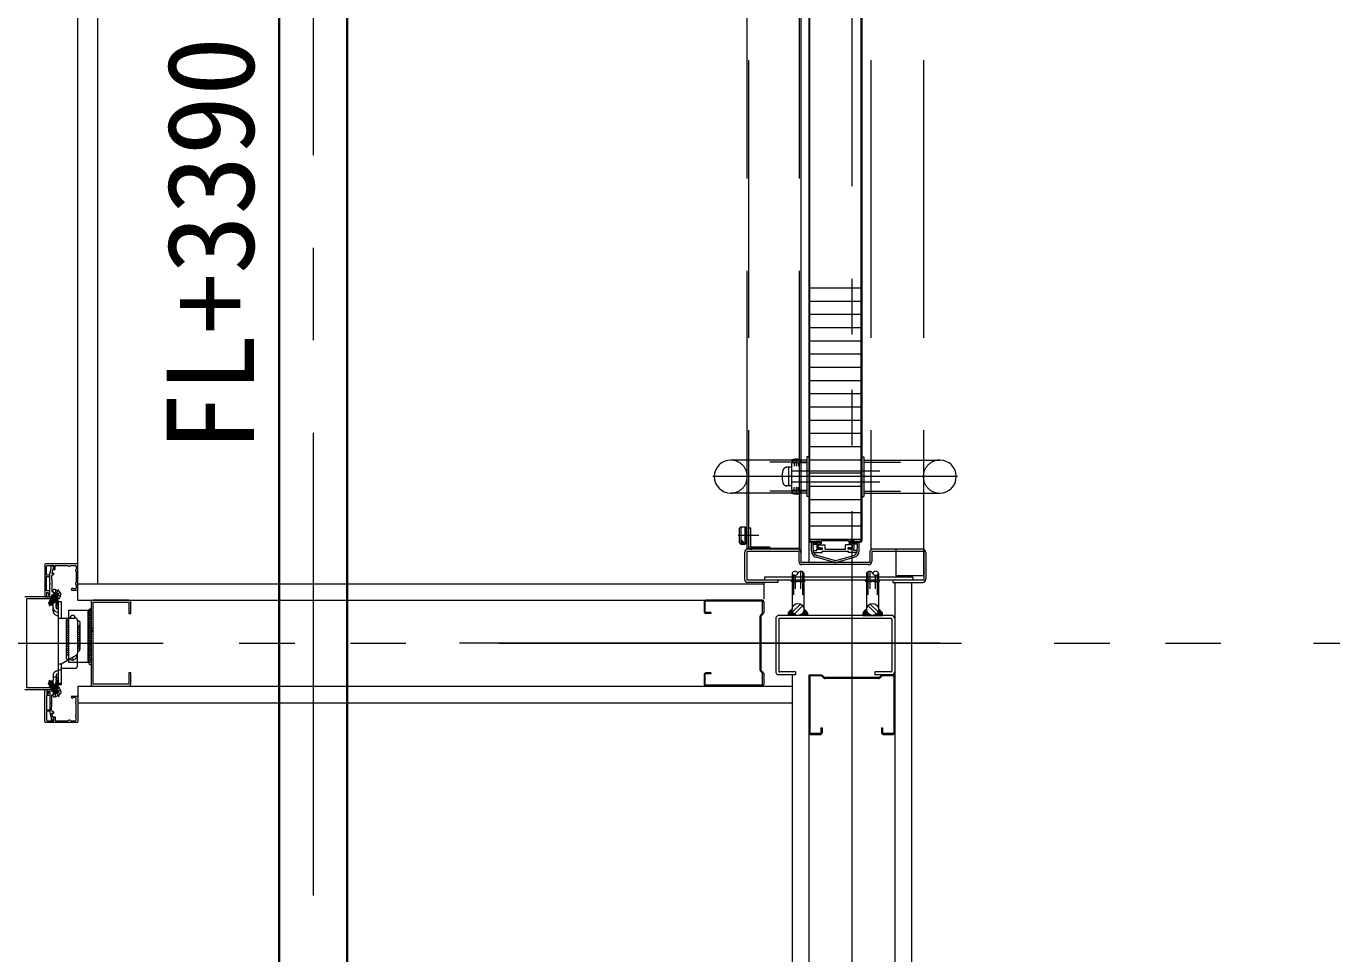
# Model space of a CAD drawing. Units: millimetres at full size. Extents: x -22551 to 92397, y -19340 to 14894.
# Drawn here: x -15263 to -14276, y -921 to -219 of the extents above; entities that cross this region are included whole.
import ezdxf
from ezdxf.enums import TextEntityAlignment as Align

# ---------------------------------------------------------------- set-up
doc = ezdxf.new("R2010")
doc.units = ezdxf.units.MM
doc.header["$LTSCALE"] = 70
for name, pattern in [('CHAIN1', [8, 5, -1, 1, -1]), ('DASHED3', [4, 3, -1]), ('DOUBLE_CHAIN1', [8.8, 5, -1, 0.6, -0.6, 0.6, -1])]:
    doc.linetypes.add(name, pattern=pattern)
doc.layers.add('2-0_通芯', color=7, linetype='Continuous', lineweight=15)
doc.layers.add('7-C_配管－ドレン５：耐火二層管', color=2, linetype='Continuous', lineweight=30)
doc.styles.add('ＭＳ ゴシック', font='')
doc.styles.get('ＭＳ ゴシック').set_extended_font_data('MS Gothic')

# ---------------------------------------------------------------- blocks, each defined once
blk = doc.blocks.new('グループ部品-125')
at = {"layer": '2-0_通芯', "linetype": 'DOUBLE_CHAIN1'}
for p, q in [((-14638.39, 8017.87), (-14638.39, -7111.67)), ((-19833.39, -685.7), (-14195.09, -685.7))]:
    blk.add_line(p, q, dxfattribs=at)
at = {"layer": '2-0_通芯'}
for p, q in [((-15223.39, -626.2), (-15223.39, 355.3)), ((-15208.39, -640.7), (-15208.39, 340.3)), ((-14670.29, 339.3), (-14670.29, -608.7)), ((-14631.49, 339.3), (-14631.49, -608.7)), ((-14630.89, 339), (-14630.89, -608.4)), ((-14670.89, 321.7), (-14670.89, -624.7)), ((-14676.89, 315.3), (-14676.89, -624.7)), ((-14670.89, -408.33), (-14670.89, -608.4)), ((-14631.49, -417.2), (-14670.29, -417.2)), ((-14631.49, -427.2), (-14670.29, -427.2)), ((-14631.49, -437.2), (-14670.29, -437.2)), ((-14631.49, -447.2), (-14670.29, -447.2)), ((-14631.49, -457.2), (-14670.29, -457.2)), ((-14631.49, -467.2), (-14670.29, -467.2)), ((-14631.49, -477.2), (-14670.29, -477.2)), ((-14631.49, -487.2), (-14670.29, -487.2)), ((-14631.49, -497.2), (-14670.29, -497.2)), ((-14631.49, -507.2), (-14670.29, -507.2)), ((-14631.49, -517.2), (-14670.29, -517.2)), ((-14631.49, -527.2), (-14670.29, -527.2)), ((-14631.49, -537.2), (-14670.29, -537.2)), ((-14672.39, -547.2), (-14729.89, -547.2)), ((-14672.39, -544.7), (-14672.39, -574.7)), ((-14670.89, -544.7), (-14672.39, -544.7)), ((-14631.49, -547.2), (-14670.29, -547.2)), ((-14630.89, -544.7), (-14629.39, -544.7)), ((-14630.89, -544.7), (-14630.89, -574.7)), ((-14629.39, -544.7), (-14629.39, -574.7)), ((-14629.39, -547.2), (-14571.89, -547.2)), ((-14558.39, -559.7), (-14743.39, -559.7)), ((-14672.39, -572.2), (-14729.89, -572.2)), ((-14631.49, -567.2), (-14670.29, -567.2)), ((-14629.39, -572.2), (-14571.89, -572.2)), ((-14670.89, -574.7), (-14672.39, -574.7)), ((-14631.49, -577.2), (-14670.29, -577.2)), ((-14630.89, -574.7), (-14629.39, -574.7)), ((-14631.49, -587.2), (-14670.29, -587.2)), ((-14638.39, -585.98), (-14638.39, -779.08)), ((-14631.49, -597.2), (-14670.29, -597.2)), ((-14631.49, -607.2), (-14670.29, -607.2)), ((-14663.39, -608.7), (-14670.29, -608.7)), ((-14670.14, -608.2), (-14670.14, -607.7)), ((-14663.39, -609.3), (-14669.99, -609.3)), ((-14668.89, -609.7), (-14664.89, -609.7)), ((-14668.89, -615.92), (-14668.89, -609.7)), ((-14667.69, -610.9), (-14664.89, -610.9)), ((-14667.69, -613.7), (-14667.69, -610.9)), ((-14664.89, -610.9), (-14664.89, -609.7)), ((-14664.89, -611.05), (-14664.89, -614.2)), ((-14664.05, -610.06), (-14662.39, -609.7)), ((-14663.89, -611.05), (-14661.78, -610.59)), ((-14663.64, -613), (-14663.64, -611.7)), ((-14663.39, -609.3), (-14663.39, -608.7)), ((-14663.14, -611.2), (-14658.64, -611.2)), ((-14662.39, -609.7), (-14662.39, -608.2)), ((-14661.39, -610.1), (-14661.39, -608.2)), ((-14640.39, -608.2), (-14661.39, -608.2)), ((-14658.64, -614.7), (-14658.64, -611.2)), ((-14643.14, -614.7), (-14643.14, -611.2)), ((-14638.64, -611.2), (-14643.14, -611.2)), ((-14640.39, -610.1), (-14640.39, -608.2)), ((-14637.89, -611.05), (-14640, -610.59)), ((-14636.64, -608.2), (-14639.39, -608.2)), ((-14639.39, -609.7), (-14639.39, -608.2)), ((-14637.73, -610.06), (-14639.39, -609.7)), ((-14638.39, -609.3), (-14638.39, -608.7)), ((-14631.49, -608.7), (-14638.39, -608.7)), ((-14631.79, -609.3), (-14638.39, -609.3)), ((-14638.14, -613), (-14638.14, -611.7)), ((-14632.89, -609.7), (-14636.89, -609.7)), ((-14636.89, -610.9), (-14636.89, -609.7)), ((-14634.09, -610.9), (-14636.89, -610.9)), ((-14636.89, -611.05), (-14636.89, -614.2)), ((-14636.64, -608.7), (-14636.64, -608.2)), ((-14634.09, -613.7), (-14634.09, -610.9)), ((-14632.89, -615.92), (-14632.89, -609.7)), ((-14631.64, -608.2), (-14631.64, -607.7)), ((-14719.39, -617.1), (-14719.39, -637.3)), ((-14678.49, -616.3), (-14717.79, -616.3)), ((-14717.79, -616.3), (-14717.79, -638.1)), ((-14679.29, -614.7), (-14716.99, -614.7)), ((-14678.49, -616.3), (-14678.49, -623.9)), ((-14676.89, -617.1), (-14676.89, -624.7)), ((-14667.39, -615.7), (-14664.89, -615.7)), ((-14667.39, -617.2), (-14660.89, -617.2)), ((-14651.43, -624.63), (-14665.25, -620.73)), ((-14664.89, -614.7), (-14660.64, -614.7)), ((-14664.89, -615.7), (-14664.89, -614.7)), ((-14651.43, -623.07), (-14664.84, -619.28)), ((-14664.39, -614.7), (-14662.89, -614.2)), ((-14663.14, -613.5), (-14660.64, -613.5)), ((-14660.89, -617.2), (-14660.89, -616.2)), ((-14660.89, -616.2), (-14640.89, -616.2)), ((-14660.64, -614.7), (-14660.64, -613.5)), ((-14658.64, -614.7), (-14643.14, -614.7)), ((-14650.35, -623.07), (-14636.94, -619.28)), ((-14650.35, -624.63), (-14636.53, -620.73)), ((-14641.14, -614.7), (-14641.14, -613.5)), ((-14638.64, -613.5), (-14641.14, -613.5)), ((-14640.89, -617.2), (-14640.89, -616.2)), ((-14634.39, -617.2), (-14640.89, -617.2)), ((-14634.39, -615.7), (-14636.89, -615.7)), ((-14605.19, -614.7), (-14623.89, -614.7)), ((-14623.29, -616.3), (-14623.29, -623.9)), ((-14583.99, -616.3), (-14623.29, -616.3)), ((-14584.79, -614.7), (-14622.49, -614.7)), ((-14583.99, -616.3), (-14583.99, -638.1)), ((-14582.39, -617.1), (-14582.39, -637.3)), ((-15223.39, -653.2), (-15223.39, -626.2)), ((-14677.09, -631.31), (-14677.09, -644.55)), ((-14625.69, -626.3), (-14676.09, -626.3)), ((-14675.59, -631.65), (-14675.59, -649.21)), ((-14626.19, -631.65), (-14626.19, -649.21)), ((-14624.69, -631.31), (-14624.69, -644.55)), ((-15223.39, -640.7), (-14704.99, -640.7)), ((-14694.39, -638.1), (-14717.79, -638.1)), ((-14694.39, -639.7), (-14716.99, -639.7)), ((-14704.99, -639.7), (-14704.99, -652.2)), ((-14704.39, -635.8), (-14704.39, -638.1)), ((-14694.39, -638.1), (-14694.39, -639.7)), ((-14683.59, -632.8), (-14683.59, -660.2)), ((-14682.59, -633.96), (-14682.59, -649.21)), ((-14681.09, -634.29), (-14681.09, -644.55)), ((-14678.99, -638.1), (-14679.09, -638.1)), ((-14674.59, -632.8), (-14674.59, -660.2)), ((-14627.19, -632.8), (-14627.19, -660.2)), ((-14622.79, -638.1), (-14622.69, -638.1)), ((-14620.69, -634.29), (-14620.69, -644.55)), ((-14619.19, -633.96), (-14619.19, -649.21)), ((-14618.19, -632.8), (-14618.19, -660.2)), ((-14607.39, -638.1), (-14607.39, -639.7)), ((-14583.99, -638.1), (-14607.39, -638.1)), ((-14607.39, -639.7), (-14584.79, -639.7)), ((-14605.89, -639.7), (-14605.89, -3795.7)), ((-14593.39, -639.7), (-14593.39, -3795.7)), ((-14592.39, -635.8), (-14592.39, -638.1)), ((-15238.39, -650.7), (-15263.39, -650.7)), ((-15243.46, -650.87), (-15243.55, -651.02)), ((-15243.55, -651.02), (-15243.33, -651.4)), ((-15240.47, -653.61), (-15243.55, -651.02)), ((-15243.46, -650.87), (-15243.02, -650.87)), ((-15243.46, -650.87), (-15240.38, -653.46)), ((-15243.37, -651.48), (-15243.33, -651.4)), ((-15243.33, -651.4), (-15240.91, -653.61)), ((-15243.11, -650.27), (-15243.2, -650.42)), ((-15243.2, -650.42), (-15242.98, -650.8)), ((-15240.12, -653), (-15243.2, -650.42)), ((-15243.11, -650.27), (-15242.67, -650.27)), ((-15243.11, -650.27), (-15240.03, -652.85)), ((-15243.02, -650.87), (-15242.98, -650.8)), ((-15240.6, -653.08), (-15243.02, -650.87)), ((-15242.98, -650.8), (-15240.56, -653)), ((-15242.76, -649.66), (-15242.85, -649.81)), ((-15242.85, -649.81), (-15242.63, -650.19)), ((-15239.77, -652.4), (-15242.85, -649.81)), ((-15242.76, -649.66), (-15242.32, -649.66)), ((-15242.76, -649.66), (-15239.68, -652.25)), ((-15242.72, -646.55), (-15242.08, -645.63)), ((-15242.72, -646.55), (-15236.66, -650.05)), ((-15242.67, -650.27), (-15242.63, -650.19)), ((-15240.25, -652.47), (-15242.67, -650.27)), ((-15242.63, -650.19), (-15240.21, -652.4)), ((-15242.41, -649.05), (-15241.97, -649.05)), ((-15242.32, -649.66), (-15242.28, -649.58)), ((-15239.9, -651.87), (-15242.32, -649.66)), ((-15242.06, -648.45), (-15242.15, -648.6)), ((-15239.07, -651.18), (-15242.15, -648.6)), ((-15242.15, -648.6), (-15241.93, -648.98)), ((-15242.06, -648.45), (-15241.62, -648.45)), ((-15241.97, -649.05), (-15241.93, -648.98)), ((-15241.93, -648.98), (-15239.51, -651.18)), ((-15241.75, -647.92), (-15241.8, -647.99)), ((-15238.72, -650.58), (-15241.8, -647.99)), ((-15241.8, -647.99), (-15241.58, -648.37)), ((-15241.75, -647.92), (-15238.33, -649.9)), ((-15241.62, -648.45), (-15241.58, -648.37)), ((-15239.2, -650.65), (-15241.62, -648.45)), ((-15241.58, -648.37), (-15239.16, -650.58)), ((-15241.44, -647.87), (-15241.54, -648.04)), ((-15241.37, -651.21), (-15240.77, -650.17)), ((-15240.27, -649.31), (-15237.81, -645.05)), ((-15239.87, -649.01), (-15238.81, -649.97)), ((-15239.55, -651.26), (-15239.51, -651.18)), ((-15239.07, -651.18), (-15239.51, -651.18)), ((-15239.2, -650.65), (-15239.16, -650.58)), ((-15238.72, -650.58), (-15239.16, -650.58)), ((-15238.98, -651.03), (-15239.07, -651.18)), ((-15238.85, -650.05), (-15238.81, -649.97)), ((-15238.37, -649.97), (-15238.81, -649.97)), ((-15238.44, -649.6), (-15238.54, -649.77)), ((-15238.39, -659.7), (-15238.39, -650.7)), ((-15236.66, -650.05), (-15236.18, -649.03)), ((-15227.64, -645.7), (-15223.89, -645.7)), ((-15261.99, -652), (-15239.49, -652)), ((-15261.99, -719.4), (-15261.99, -652)), ((-15245.61, -655.26), (-15244.82, -656.89)), ((-15245.26, -655.24), (-15244.64, -656.57)), ((-15241.87, -652.08), (-15245.15, -657.77)), ((-15244.64, -656.57), (-15244.82, -656.89)), ((-15244.82, -656.89), (-15244.56, -657.04)), ((-15243.94, -655.66), (-15244.56, -657.04)), ((-15242.75, -656.91), (-15244.56, -657.04)), ((-15244.47, -653.28), (-15244.21, -653.43)), ((-15244.43, -653.3), (-15244.03, -652.62)), ((-15244.16, -652.09), (-15244.25, -652.24)), ((-15243.76, -652.65), (-15244.25, -652.24)), ((-15244.16, -652.09), (-15243.72, -652.09)), ((-15244.16, -652.09), (-15243.67, -652.5)), ((-15243.94, -655.66), (-15243.23, -652.71)), ((-15243.81, -651.48), (-15243.9, -651.63)), ((-15243.9, -651.63), (-15243.68, -652.01)), ((-15240.82, -654.22), (-15243.9, -651.63)), ((-15243.81, -651.48), (-15243.37, -651.48)), ((-15243.81, -651.48), (-15240.73, -654.06)), ((-15243.72, -652.09), (-15243.68, -652.01)), ((-15241.3, -654.29), (-15243.72, -652.09)), ((-15243.68, -652.01), (-15241.26, -654.22)), ((-15243.5, -653.84), (-15241.61, -654.93)), ((-15240.95, -653.69), (-15243.37, -651.48)), ((-15243.35, -653.23), (-15241.61, -654.82)), ((-15241.17, -654.82), (-15243.31, -653.03)), ((-15243.26, -652.84), (-15241.08, -654.67)), ((-15243.13, -655.67), (-15242.72, -656.84)), ((-15241.61, -654.93), (-15242.75, -656.91)), ((-15242.67, -653.23), (-15240.4, -652.83)), ((-15241.65, -654.9), (-15241.61, -654.82)), ((-15241.17, -654.82), (-15241.61, -654.82)), ((-15241.3, -654.29), (-15241.26, -654.22)), ((-15241.08, -654.67), (-15241.3, -654.29)), ((-15240.82, -654.22), (-15241.26, -654.22)), ((-15241.08, -654.67), (-15241.17, -654.82)), ((-15240.95, -653.69), (-15240.91, -653.61)), ((-15240.73, -654.06), (-15240.95, -653.69)), ((-15240.47, -653.61), (-15240.91, -653.61)), ((-15240.73, -654.06), (-15240.82, -654.22)), ((-15240.6, -653.08), (-15240.56, -653)), ((-15240.38, -653.46), (-15240.6, -653.08)), ((-15240.12, -653), (-15240.56, -653)), ((-15240.38, -653.46), (-15240.47, -653.61)), ((-15240.25, -652.47), (-15240.21, -652.4)), ((-15240.03, -652.85), (-15240.25, -652.47)), ((-15239.77, -652.4), (-15240.21, -652.4)), ((-15240.03, -652.85), (-15240.12, -653)), ((-15240.04, -657.7), (-15240.04, -658.57)), ((-15239.49, -657.7), (-15240.04, -657.7)), ((-15240.04, -658.57), (-15239.39, -659.7)), ((-15239.9, -651.87), (-15239.86, -651.79)), ((-15239.68, -652.25), (-15239.9, -651.87)), ((-15239.42, -651.79), (-15239.86, -651.79)), ((-15239.68, -652.25), (-15239.77, -652.4)), ((-15239.49, -652), (-15239.49, -657.7)), ((-15239.39, -659.7), (-15238.39, -659.7)), ((-15223.39, -653.2), (-14704.99, -653.2)), ((-15213.39, -654.8), (-15213.39, -716.6)), ((-15213.39, -700.02), (-15213.39, -661.02)), ((-15184.99, -653.2), (-15211.79, -653.2)), ((-15183.39, -663.2), (-15183.39, -654.8)), ((-14749.99, -654.4), (-14749.99, -662)), ((-14749.19, -662.1), (-14749.19, -654.3)), ((-14706.09, -654), (-14748.89, -654)), ((-14706.19, -653.2), (-14748.79, -653.2)), ((-14705.79, -662.75), (-14705.79, -654.3)), ((-14704.99, -654.4), (-14704.99, -662.7)), ((-14686.57, -664.31), (-14683.48, -661.22)), ((-14686.53, -663.57), (-14683.57, -660.61)), ((-14686.27, -662.6), (-14684.18, -660.51)), ((-14683.19, -662.07), (-14677.23, -656.11)), ((-14681.96, -663.67), (-14675.63, -657.33)), ((-14671.62, -664.31), (-14674.71, -661.22)), ((-14671.65, -663.57), (-14674.61, -660.61)), ((-14671.91, -662.6), (-14674, -660.51)), ((-14630.16, -664.31), (-14627.07, -661.22)), ((-14630.13, -663.57), (-14627.17, -660.61)), ((-14629.86, -662.6), (-14627.78, -660.51)), ((-14619.82, -663.67), (-14626.15, -657.33)), ((-14618.59, -662.07), (-14624.55, -656.11)), ((-14615.21, -664.31), (-14618.3, -661.22)), ((-14615.25, -663.57), (-14618.2, -660.61)), ((-14615.51, -662.6), (-14617.6, -660.51)), ((-15240.3, -661.69), (-15238.39, -662.6)), ((-15240.28, -664.29), (-15238.39, -665.17)), ((-15238.39, -663), (-15238.39, -662.7)), ((-14744.99, -662.4), (-14748.89, -662.4)), ((-14744.99, -663.2), (-14748.79, -663.2)), ((-14744.99, -662.4), (-14744.99, -663.2)), ((-14707.79, -706.03), (-14707.79, -665.37)), ((-14705.88, -662.96), (-14707.44, -664.52)), ((-14706.99, -706.08), (-14706.99, -665.32)), ((-14705.34, -663.55), (-14706.9, -665.11)), ((-14695.89, -667.1), (-14695.89, -707.3)), ((-14693.59, -667.5), (-14693.59, -706.9)), ((-14608.29, -664.7), (-14693.49, -664.7)), ((-14608.69, -667), (-14693.09, -667)), ((-14671.63, -664.7), (-14686.55, -664.7)), ((-14686.25, -664.7), (-14683.31, -661.77)), ((-14685.54, -664.7), (-14683.1, -662.26)), ((-14684.83, -664.7), (-14682.83, -662.7)), ((-14684.13, -664.7), (-14682.53, -663.11)), ((-14683.42, -664.7), (-14682.19, -663.47)), ((-14682.71, -664.7), (-14681.8, -663.79)), ((-14682, -664.7), (-14681.38, -664.08)), ((-14681.3, -664.7), (-14680.91, -664.32)), ((-14676.89, -664.7), (-14677.27, -664.32)), ((-14676.18, -664.7), (-14676.81, -664.08)), ((-14675.47, -664.7), (-14676.38, -663.79)), ((-14674.77, -664.7), (-14676, -663.47)), ((-14674.06, -664.7), (-14675.66, -663.11)), ((-14673.35, -664.7), (-14675.35, -662.7)), ((-14672.65, -664.7), (-14675.09, -662.26)), ((-14671.94, -664.7), (-14674.87, -661.77)), ((-14630.15, -664.7), (-14615.23, -664.7)), ((-14629.84, -664.7), (-14626.9, -661.77)), ((-14629.13, -664.7), (-14626.69, -662.26)), ((-14628.43, -664.7), (-14626.43, -662.7)), ((-14627.72, -664.7), (-14626.12, -663.11)), ((-14627.01, -664.7), (-14625.78, -663.47)), ((-14626.3, -664.7), (-14625.4, -663.79)), ((-14625.6, -664.7), (-14624.97, -664.08)), ((-14624.89, -664.7), (-14624.51, -664.32)), ((-14620.48, -664.7), (-14620.87, -664.32)), ((-14619.77, -664.7), (-14620.4, -664.08)), ((-14619.07, -664.7), (-14619.98, -663.79)), ((-14618.36, -664.7), (-14619.59, -663.47)), ((-14617.65, -664.7), (-14619.25, -663.11)), ((-14616.95, -664.7), (-14618.94, -662.7)), ((-14616.24, -664.7), (-14618.68, -662.26)), ((-14615.53, -664.7), (-14618.47, -661.77)), ((-14608.19, -667.5), (-14608.19, -706.9)), ((-14605.89, -667.1), (-14605.89, -707.3)), ((-15223.59, -677.91), (-15223.59, -693.18)), ((-15213.39, -673.58), (-15211.79, -675.18)), ((-15213.39, -675.7), (-15211.79, -677.3)), ((-15263.39, -685.7), (-15158.99, -685.7)), ((-14571.74, -685.7), (-14934.85, -685.7)), ((-15238.39, -701.4), (-15238.39, -701.7)), ((-15236.09, -708.7), (-15236.09, -716.3)), ((-14749.99, -709.4), (-14749.99, -717)), ((-14749.19, -717.1), (-14749.19, -709.3)), ((-14744.99, -709), (-14748.89, -709)), ((-14744.99, -708.2), (-14748.79, -708.2)), ((-14744.99, -708.2), (-14744.99, -709)), ((-14707.44, -706.88), (-14705.88, -708.44)), ((-14706.9, -706.29), (-14705.34, -707.85)), ((-14705.79, -717.1), (-14705.79, -708.66)), ((-14704.99, -708.7), (-14704.99, -717)), ((-14680.89, -709.7), (-14693.49, -709.7)), ((-14680.89, -707.4), (-14693.09, -707.4)), ((-14683.39, -709.7), (-14683.39, -3453.2)), ((-14680.89, -707.4), (-14680.89, -709.7)), ((-14670.89, -709.7), (-14670.89, -3795.7)), ((-14661.34, -710.5), (-14669.79, -710.5)), ((-14669.69, -709.7), (-14661.39, -709.7)), ((-14661.13, -710.59), (-14659.57, -712.15)), ((-14660.54, -710.05), (-14658.98, -711.61)), ((-14620.89, -707.4), (-14620.89, -709.7)), ((-14608.69, -707.4), (-14620.89, -707.4)), ((-14607.09, -709.7), (-14620.89, -709.7)), ((-14617.8, -711.61), (-14616.24, -710.05)), ((-14617.21, -712.15), (-14615.65, -710.59)), ((-14606.99, -710.5), (-14615.43, -710.5)), ((-15239.49, -719.4), (-15261.99, -719.4)), ((-15245.61, -716.14), (-15244.82, -714.52)), ((-15244.47, -718.12), (-15245.61, -716.14)), ((-15244.35, -716.44), (-15245.57, -716.21)), ((-15241.87, -719.32), (-15245.15, -713.64)), ((-15244.56, -714.37), (-15244.82, -714.52)), ((-15243.94, -715.74), (-15244.82, -714.52)), ((-15244.6, -718.56), (-15241.97, -717.61)), ((-15244.6, -718.56), (-15244.38, -718.18)), ((-15244.51, -718.71), (-15244.6, -718.56)), ((-15242.75, -714.49), (-15244.56, -714.37)), ((-15244.38, -714.68), (-15244.56, -714.37)), ((-15241.84, -717.74), (-15244.51, -718.71)), ((-15244.51, -718.71), (-15244.07, -718.71)), ((-15242.58, -717.03), (-15244.47, -718.12)), ((-15244.42, -718.1), (-15244.38, -718.18)), ((-15242.92, -714.81), (-15244.38, -714.68)), ((-15242.13, -717.46), (-15244.38, -718.18)), ((-15244.25, -719.16), (-15240.47, -717.79)), ((-15244.25, -719.16), (-15244.03, -718.79)), ((-15244.16, -719.32), (-15244.25, -719.16)), ((-15240.38, -717.94), (-15244.16, -719.32)), ((-15244.16, -719.32), (-15243.72, -719.32)), ((-15244.07, -718.71), (-15240.95, -717.72)), ((-15244.07, -718.71), (-15244.03, -718.79)), ((-15240.91, -717.79), (-15244.03, -718.79)), ((-15243.94, -715.74), (-15241.74, -717.83)), ((-15243.9, -719.77), (-15240.12, -718.4)), ((-15243.9, -719.77), (-15243.68, -719.39)), ((-15243.81, -719.92), (-15243.9, -719.77)), ((-15240.03, -718.55), (-15243.81, -719.92)), ((-15243.81, -719.92), (-15243.37, -719.92)), ((-15243.72, -719.32), (-15240.6, -718.32)), ((-15243.72, -719.32), (-15243.68, -719.39)), ((-15240.56, -718.4), (-15243.68, -719.39)), ((-15243.55, -720.38), (-15239.77, -719)), ((-15243.55, -720.38), (-15243.33, -720)), ((-15243.46, -720.53), (-15243.55, -720.38)), ((-15239.68, -719.16), (-15243.46, -720.53)), ((-15243.46, -720.53), (-15243.02, -720.53)), ((-15243.37, -719.92), (-15240.25, -718.93)), ((-15243.37, -719.92), (-15243.33, -720)), ((-15240.21, -719), (-15243.33, -720)), ((-15243.2, -720.98), (-15239.42, -719.61)), ((-15239.33, -719.76), (-15243.11, -721.13)), ((-15243.02, -720.53), (-15239.9, -719.53)), ((-15243.02, -720.53), (-15242.98, -720.6)), ((-15240.71, -718.57), (-15242.98, -718.17)), ((-15239.86, -719.61), (-15242.98, -720.6)), ((-15242.67, -721.13), (-15239.55, -720.14)), ((-15241.61, -716.47), (-15241.87, -716.62)), ((-15241.65, -716.5), (-15241.26, -717.19)), ((-15241.42, -717.4), (-15240.82, -717.19)), ((-15241.37, -720.19), (-15240.77, -721.23)), ((-15240.73, -717.34), (-15241.33, -717.56)), ((-15240.73, -717.34), (-15240.95, -717.72)), ((-15240.95, -717.72), (-15240.91, -717.79)), ((-15240.47, -717.79), (-15240.91, -717.79)), ((-15240.73, -717.34), (-15240.82, -717.19)), ((-15240.38, -717.94), (-15240.6, -718.32)), ((-15240.6, -718.32), (-15240.56, -718.4)), ((-15240.12, -718.4), (-15240.56, -718.4)), ((-15240.38, -717.94), (-15240.47, -717.79)), ((-15240.03, -718.55), (-15240.25, -718.93)), ((-15240.25, -718.93), (-15240.21, -719)), ((-15239.77, -719), (-15240.21, -719)), ((-15240.03, -718.55), (-15240.12, -718.4)), ((-15239.39, -711.7), (-15240.04, -712.83)), ((-15240.04, -712.83), (-15240.04, -713.7)), ((-15240.04, -713.7), (-15239.49, -713.7)), ((-15239.68, -719.16), (-15239.9, -719.53)), ((-15239.9, -719.53), (-15239.86, -719.61)), ((-15239.42, -719.61), (-15239.86, -719.61)), ((-15239.68, -719.16), (-15239.77, -719)), ((-15239.33, -719.76), (-15239.55, -720.14)), ((-15239.55, -720.14), (-15239.51, -720.22)), ((-15239.49, -713.7), (-15239.49, -719.4)), ((-15239.33, -719.76), (-15239.42, -719.61)), ((-15238.39, -711.7), (-15239.39, -711.7)), ((-15238.98, -720.37), (-15239.2, -720.75)), ((-15238.39, -712.18), (-15238.39, -711.47)), ((-15238.39, -720.7), (-15238.39, -711.7)), ((-15223.39, -718.2), (-14683.39, -718.2)), ((-15223.39, -718.2), (-15223.39, -745.2)), ((-15211.79, -718.2), (-15184.99, -718.2)), ((-14706.09, -717.4), (-14748.89, -717.4)), ((-14706.19, -718.2), (-14748.79, -718.2)), ((-14670.89, -718.2), (-14670.89, -753.5)), ((-14670.09, -710.8), (-14670.09, -753.6)), ((-14618.01, -711.7), (-14658.77, -711.7)), ((-14618.06, -712.5), (-14658.72, -712.5)), ((-14606.69, -710.8), (-14606.69, -753.6)), ((-14605.89, -710.9), (-14605.89, -753.5)), ((-15263.39, -720.7), (-15238.39, -720.7)), ((-15243.2, -720.98), (-15242.98, -720.6)), ((-15243.11, -721.13), (-15243.2, -720.98)), ((-15243.11, -721.13), (-15242.67, -721.13)), ((-15242.85, -721.59), (-15242.63, -721.21)), ((-15236.66, -721.35), (-15242.72, -724.85)), ((-15242.72, -724.85), (-15242.08, -725.77)), ((-15242.67, -721.13), (-15242.63, -721.21)), ((-15242.5, -722.2), (-15238.72, -720.82)), ((-15242.5, -722.2), (-15242.28, -721.82)), ((-15242.41, -722.35), (-15242.5, -722.2)), ((-15242.32, -721.74), (-15242.28, -721.82)), ((-15239.16, -720.82), (-15242.28, -721.82)), ((-15242.15, -722.8), (-15238.37, -721.43)), ((-15242.15, -722.8), (-15241.93, -722.42)), ((-15241.97, -722.35), (-15238.85, -721.35)), ((-15241.97, -722.35), (-15241.93, -722.42)), ((-15238.81, -721.43), (-15241.93, -722.42)), ((-15241.8, -723.41), (-15241.58, -723.03)), ((-15238.33, -721.5), (-15241.75, -723.48)), ((-15241.62, -722.95), (-15241.58, -723.03)), ((-15240.21, -722.59), (-15241.58, -723.03)), ((-15241.44, -723.53), (-15241.54, -723.36)), ((-15240.27, -722.09), (-15237.81, -726.35)), ((-15239.2, -720.75), (-15239.16, -720.82)), ((-15238.72, -720.82), (-15239.16, -720.82)), ((-15238.63, -720.97), (-15238.85, -721.35)), ((-15238.85, -721.35), (-15238.81, -721.43)), ((-15238.37, -721.43), (-15238.81, -721.43)), ((-15238.63, -720.97), (-15238.72, -720.82)), ((-15238.44, -721.8), (-15238.54, -721.63)), ((-15238.33, -721.5), (-15238.37, -721.43)), ((-15236.66, -721.35), (-15236.18, -722.37)), ((-15227.64, -725.7), (-15223.89, -725.7)), ((-15223.39, -730.7), (-14683.39, -730.7)), ((-14661.69, -749.7), (-14661.69, -753.6)), ((-14661.69, -749.7), (-14660.89, -749.7)), ((-14660.89, -749.7), (-14660.89, -753.5)), ((-14615.89, -749.7), (-14615.89, -753.5)), ((-14615.89, -749.7), (-14615.09, -749.7)), ((-14615.09, -749.7), (-14615.09, -753.6)), ((-14661.99, -753.9), (-14669.79, -753.9)), ((-14669.69, -754.7), (-14662.09, -754.7)), ((-14606.99, -753.9), (-14614.79, -753.9)), ((-14614.69, -754.7), (-14607.09, -754.7))]:
    blk.add_line(p, q, dxfattribs=at)
at = {"layer": '2-0_通芯', "linetype": 'DASHED3'}
for p, q in [((-14717.59, -614.2), (-14717.59, 315.3)), ((-14716.39, 315.3), (-14716.39, -614.2)), ((-14677.89, -614.2), (-14677.89, 315.3)), ((-14623.89, 315.3), (-14623.89, -614.7)), ((-14584.19, 315.3), (-14584.19, -634.7)), ((-14672.39, -548.7), (-14700.25, -548.7)), ((-14683.89, -552.7), (-14687.55, -552.7)), ((-14685.89, -566.7), (-14685.89, -552.7)), ((-14683.89, -547.4), (-14683.89, -547.2)), ((-14683.89, -547.4), (-14676.89, -547.4)), ((-14683.89, -547.4), (-14681.89, -549.4)), ((-14683.89, -550.2), (-14683.89, -569.2)), ((-14672.39, -549.2), (-14682.89, -549.2)), ((-14681.89, -549.4), (-14681.89, -551.78)), ((-14680.39, -546.6), (-14680.39, -551.78)), ((-14676.89, -547.4), (-14678.89, -549.4)), ((-14678.89, -549.4), (-14678.89, -551.78)), ((-14676.89, -547.4), (-14676.89, -547.2)), ((-14629.39, -548.7), (-14601.52, -548.7)), ((-14617.17, -555.7), (-14683.89, -555.7)), ((-14631.49, -557.2), (-14670.29, -557.2)), ((-14672.39, -570.7), (-14700.25, -570.7)), ((-14683.89, -566.7), (-14687.55, -566.7)), ((-14683.89, -563.7), (-14617.17, -563.7)), ((-14683.89, -572), (-14681.89, -570)), ((-14683.89, -572), (-14683.89, -572.2)), ((-14683.89, -572), (-14676.89, -572)), ((-14672.39, -570.2), (-14682.89, -570.2)), ((-14681.89, -570), (-14681.89, -567.62)), ((-14680.39, -567.62), (-14680.39, -572.8)), ((-14678.89, -570), (-14678.89, -567.62)), ((-14676.89, -572), (-14678.89, -570)), ((-14676.89, -572), (-14676.89, -572.2)), ((-14629.39, -570.7), (-14601.52, -570.7)), ((-14723.39, -609.7), (-14723.39, -598.7)), ((-14722.39, -597.7), (-14718.89, -597.7)), ((-14718.39, -598.2), (-14718.89, -597.7)), ((-14718.89, -610.7), (-14718.89, -597.7)), ((-14718.39, -610.2), (-14718.39, -598.2)), ((-14718.39, -599.2), (-14717.59, -599.2)), ((-14714.79, -598.7), (-14716.39, -598.7)), ((-14714.79, -613.1), (-14714.79, -598.7)), ((-14708.6, -604.2), (-14724.24, -604.2)), ((-14722.39, -610.7), (-14723.39, -609.7)), ((-14722.39, -607.2), (-14721.89, -607.2)), ((-14722.39, -607.7), (-14721.39, -607.7)), ((-14722.39, -608.2), (-14720.89, -608.2)), ((-14722.39, -608.7), (-14720.39, -608.7)), ((-14722.39, -609.2), (-14719.89, -609.2)), ((-14722.39, -609.7), (-14719.39, -609.7)), ((-14722.39, -610.2), (-14718.89, -610.2)), ((-14722.39, -610.7), (-14718.89, -610.7)), ((-14718.39, -610.2), (-14718.89, -610.7)), ((-14717.59, -602.2), (-14718.39, -602.2)), ((-14717.59, -606.2), (-14718.39, -606.2)), ((-14718.39, -609.2), (-14717.59, -609.2)), ((-14677.89, -614.2), (-14717.59, -614.2)), ((-14700.39, -613.1), (-14714.79, -613.1)), ((-14700.39, -613.1), (-14700.39, -614.7)), ((-14605.19, -614.7), (-14605.19, -634.7)), ((-14592.39, -635.8), (-14704.39, -635.8)), ((-14592.39, -638.1), (-14704.39, -638.1)), ((-14584.19, -634.7), (-14605.19, -634.7)), ((-15242.19, -655.94), (-15242.67, -653.23)), ((-15242.42, -654.64), (-15240.15, -654.24)), ((-15242.19, -658.71), (-15242.19, -655.94)), ((-15242.19, -661.3), (-15242.19, -658.76)), ((-15239.89, -655.74), (-15240.4, -652.83)), ((-15239.89, -658.71), (-15239.89, -655.74)), ((-15238.39, -660.05), (-15239.32, -659.61)), ((-15238.39, -654.2), (-15238.39, -717.2)), ((-15238.39, -654.2), (-15236.09, -654.2)), ((-15236.09, -654.2), (-15236.09, -666.7)), ((-15215.69, -700.02), (-15215.69, -661.02)), ((-15238.39, -666.7), (-15225.59, -666.7)), ((-15223.59, -668.7), (-15223.59, -676.49)), ((-15224.59, -694.91), (-15236.09, -701.55)), ((-15230.39, -700.02), (-15213.39, -700.02)), ((-15223.59, -702.7), (-15223.59, -693.18)), ((-15242.19, -710.1), (-15242.19, -713.7)), ((-15240.28, -707.11), (-15238.39, -706.23)), ((-15239.89, -710.1), (-15239.89, -713.9)), ((-15238.39, -708.77), (-15239.31, -709.2)), ((-15236.09, -701.55), (-15238.39, -701.55)), ((-15236.09, -706.06), (-15238.39, -706.06)), ((-15236.09, -701.55), (-15236.09, -717.2)), ((-15236.09, -704.7), (-15225.59, -704.7)), ((-15242.19, -713.7), (-15242.98, -718.17)), ((-15242.19, -711.18), (-15239.89, -711.18)), ((-15239.89, -713.9), (-15240.71, -718.57)), ((-15238.39, -711.35), (-15239.89, -712.06)), ((-15236.09, -716.3), (-15238.39, -716.3)), ((-15236.09, -717.2), (-15238.39, -717.2))]:
    blk.add_line(p, q, dxfattribs=at)
for points in [[(-14723.39, -598.7), (-14722.39, -597.7), (-14722.39, -610.7)], [(-15213.39, -661.02), (-15230.39, -661.02), (-15230.39, -700.02)]]:
    blk.add_lwpolyline(points, dxfattribs=at)
at = {"layer": '2-0_通芯'}
for points in [[(-14665.14, -608.7), (-14665.14, -608.2), (-14662.39, -608.2)], [(-14662.39, -613.7), (-14663.89, -613.7), (-14663.89, -611.05)], [(-14651.19, -607.2), (-14650.89, -607.5), (-14650.59, -607.2)], [(-14639.39, -613.7), (-14637.89, -613.7), (-14637.89, -611.05)], [(-14624.89, -617.1), (-14624.89, -624.7), (-14676.89, -624.7)], [(-14667.39, -617.2), (-14667.39, -614.7), (-14667.69, -613.7)], [(-14636.89, -615.7), (-14636.89, -614.7), (-14641.14, -614.7)], [(-14634.39, -617.2), (-14634.39, -614.7), (-14634.09, -613.7)], [(-15223.89, -625.7), (-15247.89, -625.7), (-15248.39, -626.2)], [(-15248.39, -626.2), (-15248.39, -650.7), (-15243.84, -650.7)], [(-15244.99, -634.2), (-15247.09, -634.2), (-15247.09, -627.5)], [(-15246.59, -627), (-15241.59, -627), (-15241.59, -629.03), (-15241.99, -629.6), (-15241.99, -630.1), (-15240.59, -630.1), (-15240.59, -627), (-15230.91, -627), (-15230.68, -627.12)], [(-15244.49, -640.24), (-15244.49, -633.19), (-15243.49, -629.46), (-15243.49, -627.5)], [(-15242.56, -627.25), (-15241.43, -629.19), (-15242.23, -629.41), (-15243.14, -632.8), (-15242.09, -632.8)], [(-15229.1, -627.12), (-15228.86, -627), (-15225.19, -627)], [(-15224.69, -627.5), (-15224.69, -629.68), (-15224.8, -629.91)], [(-15224.8, -631.49), (-15224.69, -631.73), (-15224.69, -639.68), (-15224.8, -639.91)], [(-15244.49, -648.76), (-15244.71, -646.2), (-15247.09, -646.2), (-15247.09, -635.2), (-15244.99, -635.2)], [(-15245.9, -647.91), (-15245.62, -649.5), (-15244.49, -649.5), (-15244.49, -641.16), (-15244.37, -640.98), (-15244.37, -640.43), (-15244.49, -640.24)], [(-15243.29, -635), (-15243.29, -637.4), (-15242.99, -637.7), (-15242.99, -646.4), (-15240.08, -648.08), (-15239.98, -648.28), (-15239.51, -648.55), (-15239.29, -648.54), (-15236.48, -650.16), (-15237.6, -652.1), (-15238.39, -652.1), (-15238.39, -650.7), (-15240.54, -650.7), (-15243.01, -649.27), (-15243.84, -650.7)], [(-15224.8, -641.49), (-15224.69, -641.73), (-15224.69, -644)], [(-15246.89, -650.7), (-15246.89, -647.3), (-15245.76, -647.3), (-15245.48, -648.89)], [(-15242.41, -649.05), (-15239.33, -651.64), (-15239.42, -651.79), (-15242.5, -649.21)], [(-15242.41, -649.05), (-15242.5, -649.21), (-15242.28, -649.58), (-15239.86, -651.79)], [(-15242.06, -648.45), (-15238.98, -651.03), (-15239.2, -650.65)], [(-15239.33, -651.64), (-15239.55, -651.26), (-15241.97, -649.05)], [(-15241.33, -648.16), (-15238.63, -650.43), (-15238.72, -650.58)], [(-15240.28, -645.23), (-15240.41, -647.25), (-15239.72, -648.35)], [(-15238.63, -650.43), (-15238.85, -650.05), (-15240.21, -648.81)], [(-15236.73, -647.28), (-15238.42, -648.4), (-15239.72, -648.35)], [(-15238.33, -649.9), (-15238.37, -649.97), (-15238.75, -649.65)], [(-15225.19, -644.5), (-15226.9, -644.5), (-15227.11, -644.41)], [(-15244.47, -653.28), (-15245.61, -655.26), (-15245.26, -655.24)], [(-15244.64, -656.57), (-15243.68, -652.52), (-15245.26, -655.24)], [(-15244.25, -652.24), (-15244.03, -652.62), (-15243.84, -652.79)], [(-15243.99, -655.75), (-15243.13, -655.67), (-15242.31, -654.52)], [(-15183.39, -716.6), (-15183.39, -708.2), (-15184.99, -708.2), (-15184.99, -716.6), (-15211.79, -716.6), (-15211.79, -654.8), (-15184.99, -654.8), (-15184.99, -663.2), (-15183.39, -663.2)], [(-15244.38, -714.68), (-15241.34, -717.53), (-15242.92, -714.81)], [(-15243.99, -715.65), (-15244.35, -716.44), (-15243.77, -717.72)], [(-15243.29, -736.4), (-15243.29, -734), (-15242.99, -733.7), (-15242.99, -725), (-15240.08, -723.32), (-15239.98, -723.13), (-15239.51, -722.85), (-15239.29, -722.86), (-15236.48, -721.24), (-15237.6, -719.3), (-15238.39, -719.3)], [(-15241.61, -716.47), (-15242.75, -714.49), (-15242.92, -714.81)], [(-15238.98, -720.37), (-15242.76, -721.74), (-15242.85, -721.59), (-15239.07, -720.22)], [(-15238.98, -720.37), (-15239.07, -720.22), (-15239.51, -720.22), (-15242.63, -721.21)], [(-15240.82, -717.19), (-15241.26, -717.19), (-15241.5, -717.26)], [(-15248.39, -745.2), (-15248.39, -720.7), (-15243.84, -720.7)], [(-15244.49, -722.64), (-15244.71, -725.2), (-15247.09, -725.2), (-15247.09, -736.2), (-15244.99, -736.2)], [(-15246.89, -720.7), (-15246.89, -724.1), (-15245.76, -724.1), (-15245.48, -722.51)], [(-15245.9, -723.49), (-15245.62, -721.9), (-15244.49, -721.9), (-15244.49, -730.24), (-15244.37, -730.43), (-15244.37, -730.98), (-15244.49, -731.16)], [(-15238.39, -720.7), (-15240.54, -720.7), (-15243.01, -722.13), (-15243.84, -720.7)], [(-15242.76, -721.74), (-15242.32, -721.74), (-15239.2, -720.75)], [(-15238.63, -720.97), (-15242.41, -722.35), (-15241.97, -722.35)], [(-15238.75, -721.75), (-15242.06, -722.95), (-15242.15, -722.8)], [(-15242.06, -722.95), (-15241.62, -722.95), (-15239.87, -722.39)], [(-15241.75, -723.48), (-15241.8, -723.41), (-15241.33, -723.24)], [(-15240.28, -726.17), (-15240.41, -724.15), (-15239.72, -723.05)], [(-15236.73, -724.12), (-15238.42, -723), (-15239.72, -723.05)], [(-15225.19, -726.9), (-15226.9, -726.9), (-15227.11, -726.99)], [(-15224.8, -729.91), (-15224.69, -729.68), (-15224.69, -727.4)], [(-15244.99, -737.2), (-15247.09, -737.2), (-15247.09, -743.9)], [(-15244.49, -731.16), (-15244.49, -738.21), (-15243.49, -741.94), (-15243.49, -743.9)], [(-15242.56, -744.15), (-15241.43, -742.21), (-15242.23, -741.99), (-15243.14, -738.6), (-15242.09, -738.6)], [(-15224.8, -739.91), (-15224.69, -739.68), (-15224.69, -731.73), (-15224.8, -731.49)], [(-15223.89, -745.7), (-15247.89, -745.7), (-15248.39, -745.2)], [(-15246.59, -744.4), (-15241.59, -744.4), (-15241.59, -742.37), (-15241.99, -741.8), (-15241.99, -741.3), (-15240.59, -741.3), (-15240.59, -744.4), (-15230.91, -744.4), (-15230.68, -744.29)], [(-15229.1, -744.29), (-15228.86, -744.4), (-15225.19, -744.4)], [(-15224.69, -743.9), (-15224.69, -741.73), (-15224.8, -741.49)]]:
    blk.add_lwpolyline(points, dxfattribs=at)
for centre in [(-14679.09, -660.2), (-14622.69, -660.2)]:
    blk.add_circle(centre, 4.5, dxfattribs=at)
for centre, radius, start, end in [((-14729.89, -559.7), 12.5, 90, 270), ((-14571.89, -559.7), 12.5, 270, 90), ((-14669.99, -608.4), 0.9, 180, 270), ((-14669.64, -607.7), 0.5, 89.99996, 180.00004), ((-14669.64, -608.2), 0.5, 179.99996, 270.00004), ((-14663.89, -611.05), 1, 99.21899, 180), ((-14663.14, -611.7), 0.5, 90, 180), ((-14661.89, -610.1), 0.5, 282.33073, 0), ((-14639.89, -610.1), 0.5, 180, 257.66927), ((-14638.64, -611.7), 0.5, 0, 90), ((-14637.89, -611.05), 1, 0, 80.78101), ((-14632.14, -607.7), 0.5, 359.99996, 90.00004), ((-14632.14, -608.2), 0.5, 269.99996, 0.00004), ((-14631.79, -608.4), 0.9, 270, 0), ((-14716.99, -617.1), 2.4, 90, 180), ((-14679.29, -617.1), 2.4, 0, 90), ((-14663.89, -615.92), 5, 180, 254.24546), ((-14663.89, -615.92), 3.5, 201.53229, 254.24546), ((-14664.39, -614.2), 0.5, 180, 270), ((-14663.14, -613), 0.5, 180, 270), ((-14662.39, -614.2), 0.5, 180, 270), ((-14662.39, -614.2), 0.5, 0, 90), ((-14639.39, -614.2), 0.5, 90, 180), ((-14639.39, -614.2), 0.5, 180, 270), ((-14638.64, -613), 0.5, 270, 0), ((-14637.39, -614.2), 0.5, 270, 0), ((-14637.89, -615.92), 3.5, 285.75454, 338.46771), ((-14637.89, -615.92), 5, 285.75454, 0), ((-14622.49, -617.1), 2.4, 96.11992, 180), ((-14584.79, -617.1), 2.4, 0, 88.47871), ((-15246.59, -627.5), 0.5, 90.00001, 179.99999), ((-15242.99, -627.5), 0.5, 29.99999, 180), ((-15229.89, -626.5), 1, 217.97987, 322.02013), ((-15225.19, -627.5), 0.5, 0.00001, 89.99999), ((-15224.19, -630.7), 1, 127.97987, 232.02013), ((-15223.89, -626.2), 0.5, 0.00001, 89.99999), ((-14681.34, -633.74), 2.44, 22.61986, 157.38014), ((-14676.84, -633.74), 2.44, 22.61986, 157.38014), ((-14676.09, -623.9), 2.4, 180, 270), ((-14650.89, -621.14), 2, 254.24546, 285.75454), ((-14650.89, -622.7), 2, 254.24546, 285.75454), ((-14624.94, -633.74), 2.44, 22.61986, 157.38014), ((-14625.69, -623.9), 2.4, 270, 0), ((-14620.44, -633.74), 2.44, 22.61986, 157.38014), ((-15244.99, -634.7), 0.5, 269.99999, 90.00001), ((-15242.09, -635), 1.2, 90.00001, 179.99999), ((-15242.09, -633.3), 0.5, 269.99999, 90.00001), ((-15224.19, -640.7), 1, 127.97987, 232.02013), ((-14716.99, -637.3), 2.4, 180, 270), ((-14683.59, -638.1), 1, 180, 0), ((-14681.34, -631.86), 2.44, 202.61986, 337.38014), ((-14681.79, -638.1), 1, 205.84193, 0), ((-14679.99, -638.1), 1, 205.84193, 0), ((-14678.19, -638.1), 1, 205.84193, 0), ((-14676.39, -638.1), 1, 205.84193, 0), ((-14674.59, -638.1), 1, 205.84193, 0), ((-14627.19, -638.1), 1, 180, 334.15807), ((-14625.39, -638.1), 1, 180, 334.15807), ((-14623.59, -638.1), 1, 180, 334.15807), ((-14621.79, -638.1), 1, 180, 334.15807), ((-14620.44, -631.86), 2.44, 202.61986, 337.38014), ((-14619.99, -638.1), 1, 180, 334.15807), ((-14618.19, -638.1), 1, 180, 0), ((-14584.79, -637.3), 2.4, 270, 0), ((-15246.39, -648), 0.5, 9.99999, 180), ((-15244.99, -648.8), 0.5, 190.00001, 5), ((-15241.01, -646.38), 1.3, 75.88085, 145), ((-15241.87, -647.62), 0.5, 330, 60), ((-15242.89, -653.84), 9, 44.11915, 75.88085), ((-15238.01, -649.85), 0.5, 60, 150), ((-15237.36, -648.48), 1.3, 335, 44.11915), ((-15227.64, -644.95), 0.75, 45.58467, 269.99998), ((-15225.19, -644), 0.5, 270.00001, 359.99999), ((-15223.89, -645.2), 0.5, 270.00001, 359.99999), ((-15243.47, -652.64), 0.248, 342.80904, 150), ((-15238.89, -658.71), 1, 180, 244.66912), ((-15213.39, -661.62), 2, 90, 203.57818), ((-15213.39, -663.22), 2, 90, 203.57818), ((-15211.79, -654.8), 1.6, 90, 180), ((-15184.99, -654.8), 1.6, 0, 89.99809), ((-14748.79, -654.4), 1.2, 90, 180), ((-14748.89, -654.3), 0.3, 90, 180), ((-14706.19, -654.4), 1.2, 0, 90), ((-14706.09, -654.3), 0.3, 0, 90), ((-14682.55, -664.13), 4.02, 104.9838, 188.17994), ((-14675.63, -664.13), 4.02, 351.82006, 75.0162), ((-14626.15, -664.13), 4.02, 104.9838, 188.17994), ((-14619.22, -664.13), 4.02, 351.82006, 75.0162), ((-15230.39, -669.06), 2, 90, 203.57818), ((-15230.39, -670.66), 2, 90, 203.57818), ((-15230.39, -672.26), 2, 90, 203.57818), ((-15227.39, -666.7), 2, 0, 180), ((-15223.59, -670.7), 2, 270, 90), ((-15213.39, -664.82), 2, 90, 203.57818), ((-15213.39, -666.42), 2, 90, 203.57818), ((-15213.39, -668.02), 2, 90, 203.57818), ((-15213.39, -669.62), 2, 90, 203.57818), ((-15213.39, -671.22), 2, 90, 203.57818), ((-15213.39, -672.82), 2, 90, 203.57818), ((-14748.79, -662), 1.2, 180, 270), ((-14748.89, -662.1), 0.3, 180, 270), ((-14706.59, -665.37), 1.2, 135, 180), ((-14706.69, -665.32), 0.3, 135, 180), ((-14706.09, -662.75), 0.3, 315, 0), ((-14706.19, -662.7), 1.2, 315, 0), ((-14693.49, -667.1), 2.4, 90, 180), ((-14693.09, -667.5), 0.5, 90, 180), ((-14608.69, -667.5), 0.5, 0, 90), ((-14608.29, -667.1), 2.4, 0, 90), ((-15230.39, -673.86), 2, 90, 203.57818), ((-15230.39, -675.46), 2, 90, 203.57818), ((-15230.39, -677.06), 2, 90, 203.57818), ((-15230.39, -678.66), 2, 90, 203.57818), ((-15230.39, -680.26), 2, 90, 203.57818), ((-15230.39, -681.86), 2, 90, 203.57818), ((-15222.89, -677.2), 1, 134.427, 225.573), ((-15223.59, -672.3), 2, 270, 23.57818), ((-15223.59, -673.9), 2, 270, 23.57818), ((-15223.59, -675.5), 2, 270, 23.57818), ((-15223.59, -677.1), 2, 270, 23.57818), ((-15223.59, -678.7), 2, 270, 23.57818), ((-15223.59, -680.3), 2, 270, 23.57818), ((-15213.39, -674.42), 2, 90, 203.57818), ((-15213.39, -676.02), 2, 90, 203.57818), ((-15213.39, -677.62), 2, 90, 203.57818), ((-15213.39, -679.22), 2, 90, 203.57818), ((-15213.39, -680.82), 2, 90, 203.57818), ((-15213.39, -682.42), 2, 90, 203.57818), ((-15230.39, -683.46), 2, 90, 203.57818), ((-15230.39, -685.06), 2, 90, 203.57818), ((-15230.39, -686.66), 2, 90, 203.57818), ((-15230.39, -688.26), 2, 90, 203.57818), ((-15230.39, -689.86), 2, 90, 203.57818), ((-15230.39, -691.46), 2, 90, 203.57818), ((-15223.59, -681.9), 2, 270, 23.57818), ((-15223.59, -683.5), 2, 270, 23.57818), ((-15223.59, -685.1), 2, 270, 23.57818), ((-15223.59, -686.7), 2, 270, 23.57818), ((-15223.59, -688.3), 2, 270, 23.57818), ((-15223.59, -689.9), 2, 270, 23.57818), ((-15213.39, -684.02), 2, 90, 203.57818), ((-15213.39, -685.62), 2, 90, 203.57818), ((-15213.39, -687.22), 2, 90, 203.57818), ((-15213.39, -688.82), 2, 90, 203.57818), ((-15213.39, -690.42), 2, 90, 203.57818), ((-15213.39, -692.02), 2, 90, 203.57818), ((-15230.39, -693.06), 2, 90, 203.57818), ((-15230.39, -694.66), 2, 90, 203.57818), ((-15230.39, -696.26), 2, 90, 270), ((-15227.57, -696.63), 2, 210.01514, 323.59332), ((-15226.19, -695.83), 2, 210.01514, 30.01514), ((-15225.59, -693.18), 2, 300, 0), ((-15213.39, -693.62), 2, 90, 203.57818), ((-15213.39, -695.22), 2, 90, 203.57818), ((-15213.39, -696.82), 2, 90, 203.57818), ((-15213.39, -698.42), 2, 90, 203.57818), ((-15213.39, -700.02), 2, 90, 270), ((-14748.79, -709.4), 1.2, 90, 180), ((-14748.89, -709.3), 0.3, 90, 180), ((-14706.59, -706.03), 1.2, 180, 225), ((-14706.69, -706.08), 0.3, 180, 225), ((-14706.09, -708.66), 0.3, 0, 45), ((-14706.19, -708.7), 1.2, 0, 45), ((-14693.49, -707.3), 2.4, 180, 270), ((-14693.09, -706.9), 0.5, 180, 270), ((-14669.69, -710.9), 1.2, 90, 180), ((-14669.79, -710.8), 0.3, 90, 180), ((-14661.39, -710.9), 1.2, 45, 90), ((-14661.34, -710.8), 0.3, 45, 90), ((-14615.39, -710.9), 1.2, 90, 135), ((-14615.43, -710.8), 0.3, 90, 135), ((-14608.69, -706.9), 0.5, 270, 0), ((-14608.29, -707.3), 2.4, 270, 0), ((-14607.09, -710.9), 1.2, 0, 90), ((-14606.99, -710.8), 0.3, 0, 90), ((-15241.56, -717.66), 0.248, 222.80904, 30), ((-15211.79, -716.6), 1.6, 180, 270), ((-15184.99, -716.6), 1.6, 270, 0), ((-14748.79, -717), 1.2, 180, 270), ((-14748.89, -717.1), 0.3, 180, 270), ((-14706.19, -717), 1.2, 270, 0), ((-14706.09, -717.1), 0.3, 270, 0), ((-14658.72, -711.3), 1.2, 225, 270), ((-14658.77, -711.4), 0.3, 225, 270), ((-14618.06, -711.3), 1.2, 270, 315), ((-14618.01, -711.4), 0.3, 270, 315), ((-15246.39, -723.4), 0.5, 180, 350.00001), ((-15244.99, -722.6), 0.5, 355, 169.99999), ((-15241.01, -725.03), 1.3, 215, 284.11915), ((-15241.87, -723.78), 0.5, 300, 30), ((-15242.89, -717.56), 9, 284.11915, 315.88085), ((-15238.01, -721.55), 0.5, 210, 300), ((-15237.36, -722.92), 1.3, 315.88085, 25), ((-15227.64, -726.45), 0.75, 90.00002, 314.41533), ((-15225.19, -727.4), 0.5, 0.00001, 89.99999), ((-15224.19, -730.7), 1, 127.97987, 232.02013), ((-15223.89, -726.2), 0.5, 0.00001, 89.99999), ((-15244.99, -736.7), 0.5, 269.99999, 90.00001), ((-15242.09, -736.4), 1.2, 180.00001, 269.99999), ((-15242.09, -738.1), 0.5, 269.99999, 90.00001), ((-15224.19, -740.7), 1, 127.97987, 232.02013), ((-15246.59, -743.9), 0.5, 180.00001, 269.99999), ((-15242.99, -743.9), 0.5, 180, 330.00001), ((-15229.89, -744.9), 1, 37.97987, 142.02013), ((-15225.19, -743.9), 0.5, 270.00001, 359.99999), ((-15223.89, -745.2), 0.5, 270.00001, 359.99999), ((-14669.69, -753.5), 1.2, 180, 270), ((-14669.79, -753.6), 0.3, 180, 270), ((-14662.09, -753.5), 1.2, 270, 0), ((-14661.99, -753.6), 0.3, 270, 0), ((-14614.69, -753.5), 1.2, 180, 270), ((-14614.79, -753.6), 0.3, 180, 270), ((-14607.09, -753.5), 1.2, 270, 0), ((-14606.99, -753.6), 0.3, 270, 0)]:
    blk.add_arc(centre, radius, start, end, dxfattribs=at)
at = {"layer": '2-0_通芯', "linetype": 'DASHED3'}
for centre, radius, start, end in [((-14729.89, -559.7), 12.5, 270, 90), ((-14687.55, -555.7), 3, 90, 164.53399), ((-14680.39, -557.11), 10.51, 70.54484, 109.45516), ((-14682.89, -550.2), 1, 90, 180), ((-14571.89, -559.7), 12.5, 90, 270), ((-14673.09, -559.7), 18, 164.53399, 195.46601), ((-14687.55, -563.7), 3, 195.46601, 270), ((-14682.89, -569.2), 1, 180, 270), ((-14680.39, -562.29), 10.51, 250.54484, 289.45516), ((-14713.99, -612.3), 2.4, 180, 270), ((-15238.89, -658.71), 3.3, 180, 244.66912), ((-15238.89, -661.3), 3.3, 180, 245), ((-15225.59, -668.7), 2, 0, 90), ((-15238.89, -710.1), 3.3, 115, 180), ((-15238.89, -710.1), 1, 115, 180), ((-15225.59, -702.7), 2, 270, 0)]:
    blk.add_arc(centre, radius, start, end, dxfattribs=at)

msp = doc.modelspace()

# ---------------------------------------------------------------- linework, layer by layer
at = {"layer": '7-C_配管－ドレン５：耐火二層管'}
for p, q in [((-15071.27, 593.41), (-15071.27, -1360.78)), ((-15019.77, -1360.78), (-15019.77, 593.41))]:
    msp.add_line(p, q, dxfattribs=at)
at = {"layer": '7-C_配管－ドレン５：耐火二層管', "color": 7, "linetype": 'CHAIN1', "lineweight": 15}
msp.add_line((-15045.52, 593.41), (-15045.52, -1360.78), dxfattribs=at)

# ---------------------------------------------------------------- block references
at = {"layer": '2-0_通芯'}
msp.add_blockref('グループ部品-125', (0, 0), dxfattribs=at)

# ---------------------------------------------------------------- texts
at = {"layer": '7-C_配管－ドレン５：耐火二層管', "color": 1, "style": 'ＭＳ ゴシック'}
msp.add_text('FL+3390', height=65.98, rotation=90, dxfattribs=at).set_placement((-15070.52, -541.18), align=Align.BOTTOM_LEFT)

doc.saveas('drawing.dxf')
